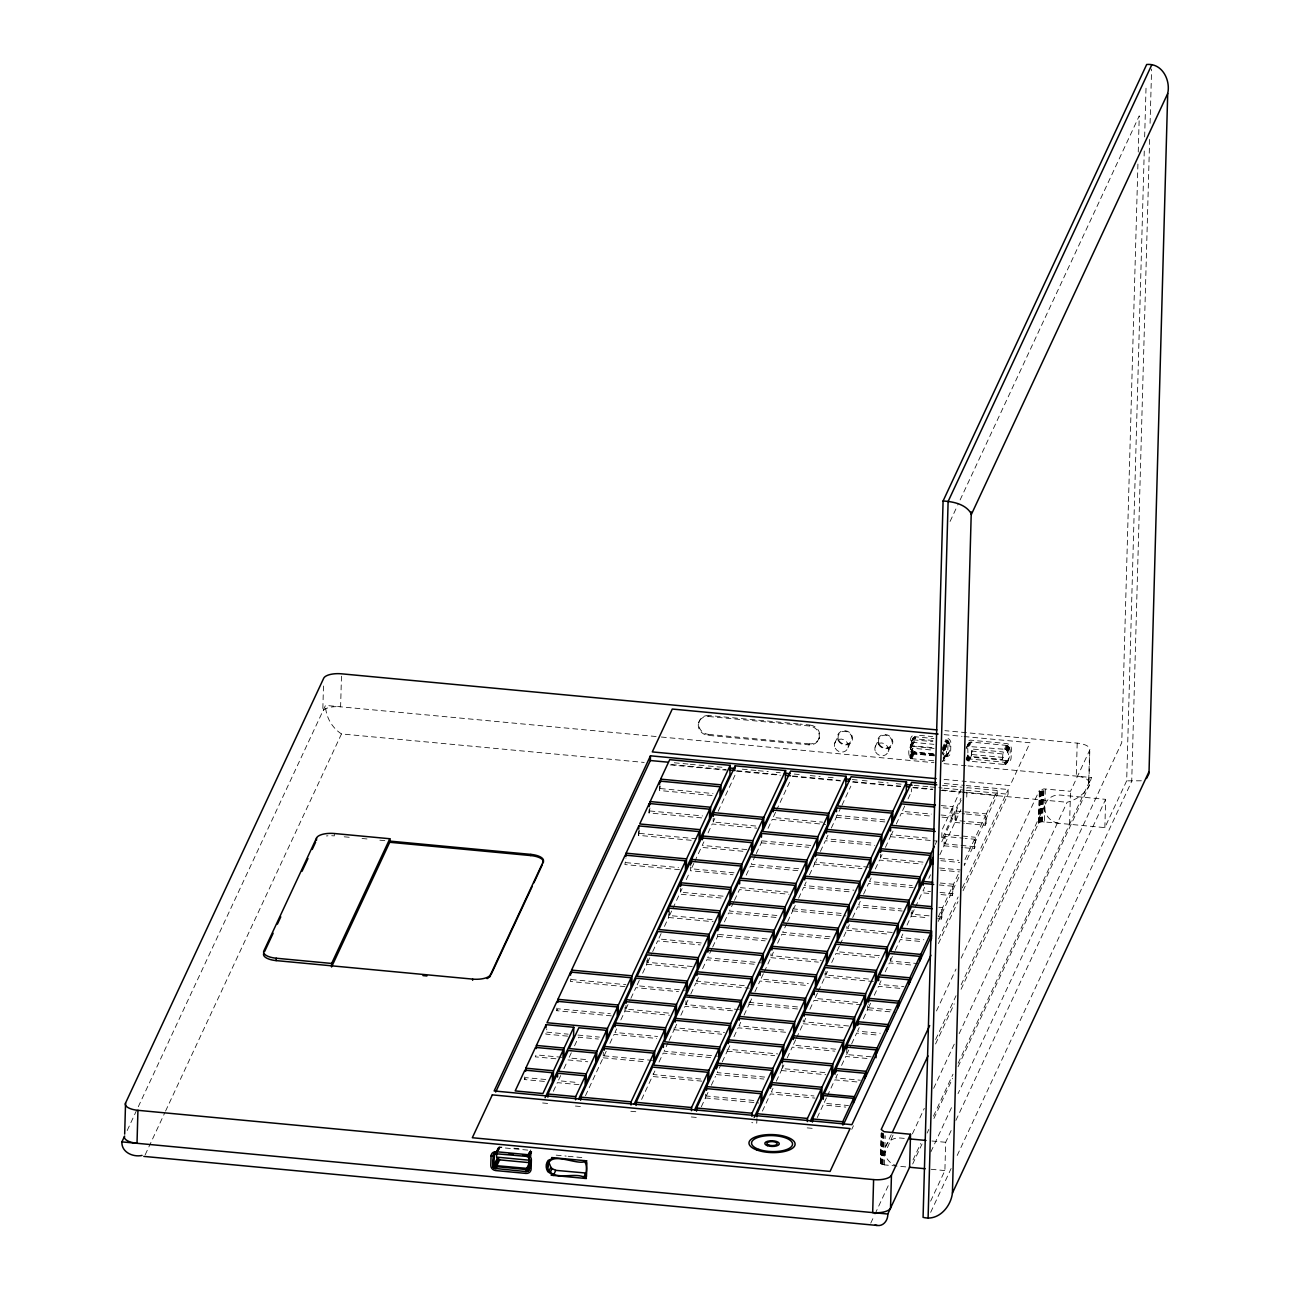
<?xml version="1.0" encoding="UTF-8"?>
<svg xmlns="http://www.w3.org/2000/svg" width="1290" height="1290" viewBox="0 0 1290 1290"><rect width="100%" height="100%" fill="white"/><g stroke="black" fill="none" stroke-linecap="round" stroke-linejoin="round"><path stroke-width="0.75" stroke-dasharray="5 3.75" d="M323.467 686.006L322.774 711.225A15.367 5.999 1.6 0 1 340.608 706.807L341.479 675.766M334.384 833.517L334.32 835.888A15.367 5.999 1.6 0 0 326.402 835.952M544.428 1081.423L524.627 1079.569L524.756 1074.844M531.077 1156.308L531.125 1151.18L529.755 1150.293L500.004 1147.503L498.472 1148.745M567.616 1036.144L545.831 1034.096L546.831 1029.001M611.363 1015.859L556.748 1010.715L556.828 1007.571M624.989 986.624L570.374 981.48L571.373 976.385M585.483 1095.694L603.156 1057.8L603.317 1052.14M652.514 1060.412L604.075 1055.849L604.172 1052.092M679.524 869.702L624.908 864.558L625.956 857.898M620.812 1019.971L624.973 1011.038L625.086 1007.264M668.526 1013.101L625.876 1009.086L625.989 1005.313M691.214 840.29L638.55 835.339L638.679 830.631M638.55 835.339L639.55 830.244M701.663 817.892L648.999 812.926L649.08 809.781M648.999 812.926L649.999 807.83M642.63 973.208L646.79 964.275L646.951 958.615M692.279 966.516L647.693 962.324L647.806 958.551M659.496 788.948L659.577 785.803M712.112 795.479L659.448 790.512L660.448 785.433M700.728 1079.021L653.208 1074.538L653.321 1070.781M664.431 926.43L668.607 917.496L668.704 913.739M712.144 919.577L669.51 915.561L669.623 911.788M669.123 1040.449L674.122 1029.726L674.219 1025.953M723.061 896.179L680.41 892.164L680.523 888.407M739.299 1009.602L685.861 1004.571L685.957 1000.798M690.521 866.961L690.408 870.734L733.059 874.749M744.265 985.657L696.761 981.174L696.874 977.417M701.292 1106.804L705.42 1097.951L705.517 1094.178M755.779 826.035L713.144 822.02L713.241 818.247M753.844 1100.483L706.323 1096L706.436 1092.227M712.66 947.086L717.659 936.363L717.772 932.589M722.239 1061.896L727.238 1051.189L727.334 1047.415M744.04 1015.133L749.055 1004.41L749.151 1000.637M797.462 1006.942L749.958 1002.459L750.054 998.702M756.295 853.545L761.293 842.838L761.406 839.064M756.924 1118.414L756.795 1123.122L751.764 1122.655M764.196 971.934L770.856 957.648L770.969 953.874M776.338 1081.23L781.337 1070.523L781.434 1066.749M824.874 1072.587L782.24 1068.572L782.353 1064.798M787.674 921.592L792.673 910.885L792.786 907.112M841.096 913.401L793.592 908.934L793.689 905.161M796.478 1038.047L803.154 1023.744L803.251 1019.987M809.491 874.83L814.49 864.106L814.603 860.349M818.295 991.268L824.971 976.981L825.068 973.208M868.509 979.045L825.874 975.03L825.971 971.257M831.308 828.067L836.307 817.344L836.404 813.571M840.113 944.506L846.772 930.219L846.885 926.446M871.218 1056.849L846.659 1054.527L846.82 1048.867M863.397 1018.649L867.557 1009.715L867.719 1004.055M891.148 1009.893L868.476 1007.764L868.573 1003.991M923.043 862.139L880.409 858.124L880.522 854.351M905.741 1166.886L884.424 1164.886L880.506 1163.499L881.102 1133.346M880.506 1163.499L881.328 1134.394M880.78 1163.741L881.65 1132.685M881.118 1163.967L881.989 1132.926M885.408 847.401L890.406 836.678L890.519 832.921M881.538 1164.193L882.408 1133.136M882.021 1164.386L882.892 1133.33M882.554 1164.548L883.424 1133.507M883.15 1164.693L883.956 1135.587M884.424 1164.886L885.23 1135.764M918.625 963.662L890.277 961.002L890.439 955.342M933.767 760.778L911.885 758.73C907.547 758.068 907.757 745.652 912.256 745.749L934.121 747.813M933.718 754.279L910.627 752.102L910.853 746.991L914.191 739.928L932.88 741.589M934.492 755.843L914.513 753.973C908.773 753.215 908.934 738.606 914.933 738.799L932.912 740.492M933.396 753.715L915.416 752.022C909.676 751.264 909.853 736.654 915.836 736.848L933.831 738.541M911.32 791.866L911.401 788.722M934.492 754.747L914.61 752.876C910.176 751.893 910.95 741.653 914.191 739.928M907.031 925.107L911.192 916.174L911.353 910.514M929.106 915.836L912.095 914.223L912.207 910.45M942.071 748.555L944.796 742.718C949.795 744.024 939.878 751.28 943.345 755.182C944.345 753.038 947.763 746.313 943.829 745.265M943.216 748.909C942.2 774.532 948.473 752.683 946.328 743.379M937.637 918.674L941.426 919.028L941.684 909.595L937.911 909.24M939.813 854.819L944.022 845.805L944.28 836.371L963.179 838.161M941.426 919.028L942.603 907.644L952.601 886.214L939.362 884.972M966.516 814.054L985.415 815.844L975.417 837.274L975.159 846.708L944.925 843.854L945.183 834.42L955.181 812.99L964.63 813.877M948.021 744.91L947.618 755.005L944.49 756.795L945.393 754.844C951.391 755.037 951.552 740.428 945.812 739.67L944.909 741.621L947.183 742.685L948.021 744.91L948.94 742.976M951.972 808.62L941.974 830.051L941.7 839.484L951.698 818.053L951.972 808.62L942.281 807.701M940.99 815.006L952.617 816.102L952.875 806.669L961.131 788.964M940.99 894.567L952.326 895.647L952.601 886.214M930.622 1201.151L944.893 1170.578L945.683 1142.295L951.633 1129.524M944.925 843.854L954.923 822.423L955.181 812.99M952.326 895.647L953.504 884.263L959.341 871.766M966.742 797.091L967 787.658L997.235 790.512L986.334 813.893L986.06 823.31L955.826 820.472L956.1 811.039L961.131 800.251M971.144 756.472L972.208 749.055L1003.249 751.973L1003.104 757.456L1002.201 759.407L971.144 756.472L972.208 749.055M964.807 847.756L974.256 848.643L974.514 839.226L965.065 838.339M966.258 823.488L985.157 825.261L985.415 815.844M974.514 839.226L964.404 860.881L964.275 865.59L997.106 795.221L997.235 790.512M1002.201 759.407L1003.249 751.973M969.258 742.476L967.436 746.378L1004.458 749.264C1010.199 750.022 1010.038 764.631 1004.039 764.438L969.032 761.132C965.533 760.536 970.306 756.472 967.726 753.941C968.693 750.861 965.42 741.96 971.273 742.072L1006.281 745.362C1013.101 747.378 1009.473 758.246 1007.055 762.938M963.066 890.761L1008.087 794.221L1008.216 789.512L966.258 785.562M961.066 989.285L1038.45 823.391L1039.369 790.415L1043.981 788.883L1070.506 791.302L1089.599 750.393A15.367 5.999 1.6 0 0 1077.198 743.121L944.909 730.656M1038.45 823.391L1039.772 789.915M1038.853 822.907L1040.095 789.706M1039.176 822.681L1040.498 789.496M1039.579 822.488L1040.966 789.319M1040.03 822.31L1041.482 789.174M1040.562 822.165L1042.062 789.045M1041.143 822.036L1042.675 788.964M1041.756 821.94L1043.32 788.899M1042.401 821.891L1043.981 788.883M1144.262 151.027L1126.67 780.853L1104.853 827.616L1044.384 821.924L1045.319 788.932M1069.587 824.294L1070.506 791.302M1077.198 743.121L1076.279 776.112A15.367 5.999 1.6 0 1 1088.679 783.369L1089.599 750.393M1088.905 782.595L1089.824 749.603M1104.853 827.616L1105.643 799.349L1060.299 795.075A15.367 13.948 25 0 0 1044.787 807.782A15.367 13.948 25 0 0 1059.509 823.343M1137.925 164.056L1121.752 742.653L958.035 1093.662M1138.248 152.01L1139.264 115.842L957.728 505.051M1144.649 136.934L1146.117 84.624M1149.632 139.433L1131.717 781.321L956.229 1157.549M1150.083 123.324L1151.599 68.999M968.032 765.905L1091.405 777.531L1089.389 785.191L957.696 1067.507M497.827 1148.648L499.053 1146.939L503.955 1147.262M912.562 743.717L914.094 742.476L933.912 744.33M946.473 754.65L944.441 755.682L941.716 761.535M127.178 1130.556L325.499 705.388L659.335 736.832M145.157 1154.84L164.717 1112.931M165.555 1111.109L341.495 733.929L644.162 762.438M524.627 1079.569L525.53 1077.618L547.315 1079.665M556.748 1010.715L557.651 1008.764L610.315 1013.73M495.908 1152.309L498.117 1147.6M495.537 1153.26L498.617 1147.132M496.102 1152.857L499.053 1146.939M497.666 1150.341L499.198 1146.907M497.924 1150.18L499.327 1147.52M497.263 1152.728L499.988 1146.875M498.795 1150.1L500.004 1147.503M698.648 722.561L699.099 721.594M708.581 716.498L809.491 726.012A10.239 9.304 25 0 1 819.311 736.38A10.239 9.304 25 0 1 808.975 744.862L708.049 735.348A10.239 9.304 25 0 1 698.245 724.98A10.239 9.304 25 0 1 708.581 716.498L709.032 715.531L798.075 723.916M708.049 735.348L708.516 734.381A10.239 9.304 25 0 1 698.696 723.996A10.239 9.304 25 0 1 709.032 715.531M553.346 1091.308L557.377 1082.649L579.162 1084.697M560.715 1075.505L558.28 1080.697L578.081 1082.568M563.94 1068.572L567.181 1061.654M571.309 1052.769L568.89 1057.961L588.692 1059.832M574.55 1045.835L578.581 1037.176L598.383 1039.047M527.078 1155.534L530.593 1149.858L531.851 1151.857L529.803 1156.243M527.868 1155.711L530.593 1149.858M529.255 1153.05L530.738 1149.922M528.223 1155.888L530.948 1150.035M528.432 1156.034L531.158 1150.196M528.61 1156.211L531.335 1150.358M528.771 1156.388L531.496 1150.551M529.384 1155.727L531.722 1150.97M604.075 1055.849L606.574 1050.495M609.896 1043.352L614.072 1034.419L656.707 1038.434M616.636 1028.904L614.975 1032.468L657.61 1036.483M625.876 1009.086L630.052 1000.153M630.875 998.363L635.873 987.656L678.524 991.671M639.292 980.352L636.792 985.705L685.232 990.269M647.693 962.324L651.869 953.391M652.692 951.601L657.69 940.894L700.325 944.909M661.109 933.573L658.61 938.943L701.244 942.958M669.51 915.561L672.009 910.192M672.848 908.402L679.507 894.115L722.142 898.13M680.41 892.164L682.087 888.6M686.248 879.667L689.586 872.524M693.827 863.429L691.327 868.783L735.897 872.991M694.665 861.639L701.325 847.353L743.959 851.368M703.905 841.838L702.228 845.401L750.683 849.965M708.065 832.905L712.225 823.971L756.811 828.164M713.144 822.02L714.821 818.424M718.175 811.233L734.961 775.258M809.491 726.012L809.943 725.028L800.058 724.093M641.614 1099.402L652.305 1076.489L701.792 1081.149M653.208 1074.538L654.885 1070.974M659.045 1062.041L663.205 1053.108L710.726 1057.59M668.284 1042.223L664.124 1051.157L717.562 1056.204M676.686 1024.212L675.025 1027.775L724.512 1032.435M680.862 1015.278L685.022 1006.345L734.51 1011.005M685.861 1004.571L690.021 995.638M690.86 993.848L695.858 983.125L749.297 988.172M696.761 981.174L698.422 977.61M702.599 968.677L706.759 959.744L754.263 964.227M711.838 948.86L707.662 957.793L761.116 962.84M724.416 921.915L728.576 912.981L778.063 917.642M733.655 902.097L729.479 911.03L778.966 915.69M734.478 900.307L739.476 889.6L788.964 894.26M746.217 875.152L750.393 866.219L797.897 870.686M755.456 855.335L751.296 864.268L800.784 868.928M768.034 828.374L772.194 819.44L825.648 824.487M775.58 812.216L773.113 817.505L822.601 822.165M776.403 810.443L789.561 782.24M808.975 744.862L809.427 743.879A10.239 9.304 25 0 0 819.763 735.413A10.239 9.304 25 0 0 809.943 725.028M818.892 738.783L819.344 737.816M834.678 743.266L838.323 735.477M950.085 521.418L956.874 506.873M847.965 747.878L851.594 740.089M706.323 1096L708 1092.42M711.322 1085.277L715.499 1076.344M721.4 1063.686L717.24 1072.619L764.744 1077.086M729.801 1045.658L728.14 1049.238L777.628 1053.898M733.978 1036.725L738.138 1027.791L785.642 1032.274M740.718 1022.277L739.041 1025.856L786.561 1030.323M749.958 1002.459L751.619 998.895M754.956 991.752L759.955 981.029L807.459 985.512M763.357 973.724L760.858 979.078L808.379 983.561M773.436 952.133L771.775 955.696L821.262 960.357M777.596 943.2L781.772 934.266L829.276 938.733M786.836 923.382L782.675 932.315L830.18 936.798M793.592 908.934L795.253 905.354M798.591 898.211L803.589 887.504L851.094 891.971M806.153 881.973L804.492 885.553L853.98 890.213M817.07 858.592L815.393 862.171L868.847 867.202M820.392 851.448L825.39 840.725L874.878 845.385M827.97 835.211L826.31 838.79L873.814 843.257M841.225 806.798L837.21 815.393L884.714 819.876M842.031 805.089L850.852 786.174M875.088 747.104L878.716 739.299M888.181 751.651L891.809 743.846M911.804 740.589L913.014 738.025M911.643 741.492L913.514 737.477M912.917 739.202L913.836 737.267M913.256 739.025L914.175 737.09M913.626 738.896L914.529 736.945M910.095 747.523L913.417 740.283M913.949 738.831L914.852 736.88M910.885 745.991L913.82 740.041M910.74 747.62L913.368 742.492M914.933 738.799L915.836 736.848M912.256 745.749L914.981 739.912M910.853 746.991L914.094 742.476M910.627 752.102L912.433 748.2L933.605 750.2M911.401 750.667L912.304 748.732M911.498 751.602L912.401 749.651M911.595 751.909L912.514 749.974M911.772 752.264L912.675 750.312M909.837 756.553L912.562 750.716M909.918 757.311L912.885 750.651M910.079 757.665L913.143 750.957M910.208 757.859L913.433 751.231M910.369 758.052L913.094 752.215M910.546 758.23L913.771 751.473M910.74 758.375L914.126 751.667M910.966 758.488L913.82 752.699M913.53 753.747L914.433 751.812M911.885 758.73L914.61 752.876M914.513 753.973L915.416 752.022M762.406 1111.093L770.436 1093.904L815.006 1098.096M773 1088.373L771.339 1091.953L813.974 1095.968M782.24 1068.572L783.917 1064.992M787.239 1057.848L792.237 1047.141L834.872 1051.157M795.656 1039.821L793.157 1045.19L837.726 1049.383M805.718 1018.229L804.057 1021.809L848.626 1026.002M809.894 1009.296L814.054 1000.363L862.51 1004.926M817.473 993.058L814.974 998.412L857.608 1002.427M825.874 975.03L827.535 971.467M831.711 962.534L835.872 953.6L878.506 957.615M839.274 946.296L836.775 951.649L881.36 955.858M849.352 924.688L847.691 928.268L892.261 932.46M852.69 917.545L857.689 906.838L902.258 911.03M860.269 901.307L858.592 904.887L901.226 908.902M863.59 894.163L868.589 883.457L913.175 887.649M871.169 877.926L869.508 881.505L912.143 885.52M875.33 868.992L879.506 860.059L922.14 864.09M880.409 858.124L882.07 854.544M892.986 831.163L891.309 834.727L930.074 838.387M896.308 824.02L901.307 813.297L932.315 816.215M904.709 806.04L902.226 811.346L931.299 814.087M908.015 798.945L910.482 793.64M945.893 741.831L946.795 739.896M942.7 749.313L945.731 742.943M946.199 741.976L947.118 740.025M943.006 749.506L945.941 743.072M943.119 749.619L946.15 743.217M946.554 742.169L947.473 740.218M946.892 742.411L947.795 740.46M943.377 750.022L946.489 743.572M943.474 750.699L946.618 743.782M947.183 742.685L948.086 740.734M944.038 749.974L946.763 744.12M947.44 742.992L948.344 741.041M944.119 750.732L946.844 744.878M947.65 743.33L948.553 741.379M947.827 743.669L948.731 741.734M947.924 743.991L948.827 742.04M942.506 761.503L945.376 755.634M942.861 761.39L946.602 753.924M945.796 756.698L946.699 754.747M946.15 756.553L947.07 754.618M946.489 756.375L947.408 754.44M946.812 756.166L948.682 752.151M947.312 755.618L948.521 753.054M966.323 747.749L968.451 743.25M966.162 748.668L968.951 742.701M967.774 746.201L969.596 742.298M968.145 746.072L969.967 742.169M968.468 745.991L970.274 742.105M969.451 745.975L971.273 742.072M966.113 759.084L967.839 754.876M966.291 759.439L968.097 755.537M966.5 759.778L968.322 755.875M966.758 760.084L968.564 756.182M967.049 760.358L968.871 756.456M967.726 760.794L969.193 756.698M968.048 760.923L969.87 757.02L1005.861 760.536L1008.877 759.036M969.032 761.132L970.838 757.246M935.234 844.515L936.895 840.935M952.617 816.102L960.873 798.381M941.748 841.789L944.28 836.371M817.263 1117.559L823.133 1104.966L845.805 1107.11M826.455 1097.855L823.939 1103.24L848.498 1105.562M827.293 1096.049L834.84 1079.859L857.511 1082.004M837.42 1074.344L835.743 1077.908L860.317 1080.23M841.58 1065.411L845.74 1056.478L868.428 1058.606M846.659 1054.527L850.819 1045.593M851.658 1043.804L856.657 1033.096L879.329 1035.225M859.237 1027.566L857.56 1031.145L880.231 1033.274M868.476 1007.764L870.976 1002.394M874.298 995.251L878.474 986.334L901.146 988.462M881.038 980.803L879.377 984.383L903.935 986.689M885.214 971.87L889.374 962.937L912.046 965.081M890.277 961.002L894.454 952.068M895.292 950.279L900.291 939.555L922.963 941.7M902.855 934.041L901.194 937.604L923.866 939.749M912.095 914.223L914.594 908.87M915.432 907.08L922.092 892.793L929.655 893.502M924.672 887.278L923.011 890.842L930.558 891.551M928.832 878.345L930.509 874.765M955.826 820.472L960.873 809.685M1004.458 749.264L1006.281 745.362M1005.442 749.474L1007.264 745.588M1005.765 749.619L1007.571 745.717M1006.119 749.812L1007.942 745.91M1006.442 750.054L1008.264 746.152M1006.732 750.328L1008.554 746.426M1006.99 750.635L1008.812 746.733M1007.216 750.974L1009.022 747.071M1007.377 751.312L1009.199 747.426M1007.474 751.635L1009.296 747.732M1007.587 752.554L1009.393 748.668M1004.039 764.438L1005.861 760.536M1005.023 764.406L1006.845 760.503M1005.345 764.341L1007.168 760.439M1005.716 764.212L1007.538 760.31M1006.055 764.035L1007.877 760.132M1006.361 763.809L1009.135 757.843M938.362 916.739L941.684 909.595M938.217 921.463L959.196 876.474M974.256 848.643L975.159 846.708M985.157 825.261L986.06 823.31M938.556 938.878L958.099 896.985M962.34 887.875L1008.216 789.512M851.755 1129.379L853.448 1125.735M938.427 943.587L957.954 901.694M936.476 1010.973L956.035 969.048M961.131 958.115L1039.369 790.415M885.424 1147.132L891.39 1134.361M935.637 1039.498L956.051 995.719M961.163 984.77L1045.4 804.17M893.051 1135.119L880.328 1163.241M935.556 1043.965L954.261 1003.862M870.75 1223.178L874.152 1215.889M875.007 1214.067L888.6 1184.913M912.401 1133.894L924.301 1108.384M933.654 1088.341L954.89 1042.788M959.147 1033.677L1067.088 802.283C1076.36 799.848 1084.955 793.834 1089.389 785.191M913.014 1159.952L920.673 1143.537M933.444 1116.173L953.004 1074.215M958.115 1063.266L1091.405 777.531M912.675 1164.032L922.027 1144.004M927.123 1133.072L928.816 1129.427M933.912 1118.495L952.601 1078.424M930.88 1151.857L952.939 1104.579M955.89 1120.413L1105.643 799.349M930.67 1212.342L951.117 1168.514M1141.376 780.789L1126.67 780.853M1043.062 821.875L1044.384 821.924M944.103 734.639L962.082 736.348M964.082 736.525L1030.033 742.75L1010.038 785.61L962.066 781.095M919.544 735.348L932.767 736.606M971.289 751.006L1002.346 753.924M912.272 746.362L934.089 748.426M972.047 754.537L1003.104 757.456M708.516 734.381L809.427 743.879M934.137 755.634L915.239 753.844A5.128 4.644 25 0 1 910.337 748.668L910.595 739.235A5.128 4.644 25 0 1 914.449 735.042M661.335 737.025L933.96 762.696M943.99 763.648L966.033 765.728M944.087 779.402L960.066 780.901M944.264 783.481L964.259 785.368M942.587 785.368L961.969 787.19M674.315 762.777L688.312 764.099M690.311 764.293L706.291 765.792M708.291 765.986L722.287 767.308M742.266 769.179L756.263 770.501M758.262 770.694L768.26 771.63M776.241 772.388L780.24 772.758M794.237 774.081L802.235 774.838M810.233 775.58L820.214 776.532M828.212 777.273L836.21 778.031M852.19 779.531L860.188 780.289M862.188 780.482L870.186 781.224M878.184 781.982L888.165 782.933M896.163 783.675L902.162 784.239M914.159 785.368L928.139 786.69M930.138 786.884L942.135 788.013M944.135 788.19L964.114 790.077M966.113 790.27L1008.087 794.221M671.526 764.551L726.141 769.695M737.025 770.727L779.66 774.742M792.495 775.951L840 780.418M852.964 781.643L900.468 786.126M913.385 787.335L932.767 789.158M942.458 790.077L997.106 795.221M670.203 764.889L726.335 770.178M736.348 771.13L780.45 775.274M792.479 776.419L840.58 780.95M852.609 782.079L900.71 786.61M912.74 787.739L932.783 789.625M940.797 790.383L960.84 792.27M962.856 792.463L1067.088 802.283M941.249 805.573L952.875 806.669M956.1 811.039L986.334 813.893M660.367 788.577L713.015 793.527M942.006 817.134L951.698 818.053M954.923 822.423L964.372 823.31M836.307 817.344L885.795 822.004M945.183 834.42L975.417 837.274M649.902 810.975L702.566 815.941M890.406 836.678L936.927 841.064M944.022 845.805L962.904 847.578M762.197 840.887L811.7 845.547M939.846 858.576L958.744 860.349M761.293 842.838L808.798 847.304M940.829 860.688L959.728 862.478M639.453 833.388L697.971 838.903M939.588 867.993L960.373 869.96M940.555 870.121L959.454 871.895M814.49 864.106L861.994 868.589M940.281 883.021L953.504 884.263M625.827 862.623L678.492 867.573M940.007 892.438L953.245 893.696M344.22 836.807L352.138 837.565M362.038 838.484L369.956 839.242M379.857 840.177L385.791 840.725M740.396 887.649L787.9 892.116M938.814 907.289L942.603 907.644M938.556 916.722L942.329 917.077M911.192 916.174L928.203 917.77M792.673 910.885L846.127 915.916M846.772 930.219L889.423 934.234M668.607 917.496L713.176 921.705M718.578 934.412L768.066 939.072M717.659 936.363L765.18 940.845M770.856 957.648L818.376 962.13M824.971 976.981L873.411 981.545M646.79 964.275L689.424 968.29M571.276 979.529L625.892 984.673M867.557 1009.715L895.905 1012.376M749.055 1004.41L798.542 1009.07M803.154 1023.744L845.788 1027.759M624.973 1011.038L669.542 1015.23M674.122 1029.726L721.626 1034.209M546.75 1032.145L568.197 1034.161M577.952 1035.08L599.415 1037.112M727.238 1051.189L774.742 1055.655M781.337 1070.523L825.906 1074.715M603.156 1057.8L645.79 1061.815M561.876 1057.3L536.14 1054.881L535.237 1056.832L557.006 1058.88M567.987 1059.912L587.772 1061.783M716.321 1074.57L763.841 1079.037M705.42 1097.951L758.859 1102.982M542.639 1102.966L547.686 1103.434M575.404 1106.046L580.435 1106.514M630.826 1111.271L635.857 1111.738M691.295 1116.963L696.326 1117.43M807.185 1127.879L812.216 1128.347M904.274 1138.393L900.323 1138.022A15.367 13.948 25 0 0 884.988 1148.906A15.367 13.948 25 0 0 895.631 1165.45M931.88 1141.005L945.683 1142.295M931.09 1169.272L944.893 1170.578M513.904 1148.197L519.87 1148.761M556.2 1155.147L566.165 1156.082M568.148 1156.275L584.096 1157.775M341.495 733.929C331.965 727.85 325.628 716.708 325.499 705.388M967.629 757.81A5.128 4.644 25 0 0 970.661 759.068L1005.942 762.39A5.128 4.644 25 0 0 1011.102 758.149L1011.376 748.732A5.128 4.644 25 0 0 1006.458 743.54L971.193 740.218A5.128 4.644 25 0 0 967.597 741.266M945.473 756.698A5.128 4.644 25 0 0 950.633 752.457L950.907 743.04A5.128 4.644 25 0 0 945.989 737.848M838.307 740.702A7.675 6.966 25 0 0 851.4 741.927A7.675 6.966 25 0 0 845.16 730.704A7.675 6.966 25 0 0 838.307 740.702M838.871 740.444A7.031 6.386 25 0 0 850.868 741.573A7.031 6.386 25 0 0 845.144 731.301A7.031 6.386 25 0 0 838.871 740.444M875.636 752.006A6.934 6.305 25 0 0 887.456 753.118A6.934 6.305 25 0 0 881.812 742.976A6.934 6.305 25 0 0 875.636 752.006M879.264 744.217A6.934 6.305 25 0 0 891.1 745.33A6.934 6.305 25 0 0 885.44 735.187A6.934 6.305 25 0 0 879.264 744.217M835.243 748.248A7.031 6.386 25 0 0 847.224 749.377A7.031 6.386 25 0 0 841.499 739.106A7.031 6.386 25 0 0 835.243 748.248M878.619 744.491A7.675 6.966 25 0 0 891.712 745.733A7.675 6.966 25 0 0 885.472 734.51A7.675 6.966 25 0 0 878.619 744.491"/><path stroke-width="1.5" d="M124.678 1134.087L125.549 1103.047L323.693 678.25A15.367 5.999 1.6 0 1 341.528 673.815L936.879 729.898M125.549 1103.047A15.367 5.999 1.6 0 0 137.933 1110.319L137.014 1143.295A15.367 5.999 1.6 0 1 124.404 1136.812M389.757 841.096L530.835 854.383A15.367 5.999 1.6 0 1 543.235 861.656L490.506 974.676A15.367 5.999 1.6 0 1 472.672 979.11L276.157 960.599L276.221 958.228A15.367 5.999 1.6 0 1 263.837 950.972L316.55 837.952A15.367 5.999 1.6 0 1 334.384 833.517L389.822 838.742L389.725 842.273L331.546 966.984L331.643 963.453L389.822 838.742M316.485 840.306L316.55 837.952M472.64 980.287L472.672 979.11M490.506 974.676L490.474 975.853A15.367 5.999 1.6 0 1 489.265 977.32M492.764 1165.45L493.183 1155.356L494.989 1153.663L526.272 1156.388C532.012 1157.146 531.851 1171.755 525.852 1171.562L494.586 1168.401L492.764 1165.45L494.618 1152.502L493.183 1155.356M528.771 1156.388L528.868 1166.74L527.658 1168.45L496.892 1165.708C492.554 1165.047 492.764 1152.631 497.263 1152.728M496.666 1152.647L496.537 1157.13L529.255 1160.21L529.335 1157.227M543.235 861.656L543.203 862.833A15.367 5.999 1.6 0 0 530.803 855.576L530.835 854.383M525.707 1071.329L525.804 1068.185L535.495 1047.399L563.214 1050.012L562.94 1059.445L553.249 1080.23L553.507 1070.797L563.214 1050.012M536.317 1048.593L536.398 1045.448L546.105 1024.663L573.808 1027.275L573.55 1036.708L563.859 1057.494L564.117 1048.061L573.808 1027.275M546.009 1027.807L546.105 1024.663M547.863 1097.145L547.944 1094.001L557.635 1073.216L585.354 1075.828L585.096 1085.261L578.63 1099.112M547.621 1167.563C548.153 1149.6 574.614 1164.709 584.273 1161.855C587.45 1162.79 587.127 1176.77 583.838 1177.061C573.792 1172.03 551.926 1181.914 547.621 1167.563L549.524 1160.597L547.702 1164.499M552.604 1072.748L542.913 1093.533L515.194 1090.921L524.885 1070.136L552.604 1072.748L552.346 1082.181L545.073 1097.758M557.828 1002.475L557.909 999.331L570.631 972.063L631.1 977.756L630.842 987.173L618.12 1014.456L618.378 1005.039L631.1 977.756M557.538 1076.989L557.635 1073.216M570.551 975.192L570.631 972.063M571.454 973.257L571.551 970.112L625.182 855.141L685.635 860.833L685.377 870.266L631.745 985.238L632.019 975.804L685.635 860.833M575.566 1099.757L575.663 1096.613L585.354 1075.828M580.613 1100.241L580.693 1097.097L603.43 1048.383L653.804 1053.124L653.546 1062.557L634.196 1104.046M586.257 1073.877L585.999 1083.31L595.69 1062.525L595.964 1053.091L568.245 1050.495L558.554 1071.281L586.257 1073.877L595.964 1053.091M596.867 1051.157L596.609 1060.573L606.3 1039.788L606.558 1030.371L578.855 1027.759L569.148 1048.544L596.867 1051.157L606.558 1030.371M604.22 1050.205L604.333 1046.432L614.33 1025.002L664.721 1029.743L664.447 1039.16L654.449 1060.606L654.723 1051.173L664.721 1029.743M607.477 1028.42L607.203 1037.837L617.201 1016.407L617.475 1006.974L557.006 1001.282L547.008 1022.728L607.477 1028.42L617.475 1006.974M615.137 1026.808L615.233 1023.051L625.231 1001.604L675.621 1006.361L675.363 1015.778L665.366 1037.225L665.624 1027.791L675.621 1006.361M625.989 856.334L626.085 853.19L638.808 825.906L699.277 831.599L699.019 841.032L686.28 868.315L686.554 858.882L699.277 831.599M626.037 1003.427L626.15 999.669L636.147 978.223L686.538 982.98L686.264 992.397L676.266 1013.827L676.541 1004.41L686.538 982.98M631.004 1104.982L631.084 1101.837L653.804 1053.124M638.727 829.051L638.808 825.906M636.034 1105.449L636.131 1102.321L652.563 1067.072L708 1072.296L707.726 1081.713L694.584 1109.916M649.176 806.637L649.257 803.509L709.726 809.201L709.468 818.618L699.922 839.081L700.18 829.663L709.726 809.201M495.699 1092.05L650.337 760.519L650.466 755.811L936.266 782.724M650.079 804.702L650.176 801.558L659.706 781.095L720.175 786.787L719.917 796.22L710.371 816.667L710.629 807.25L720.175 786.787M659.625 784.239L659.706 781.095M660.528 782.288L660.625 779.144L669.72 759.665L730.172 765.357L729.914 774.774L720.82 794.269L721.094 784.836L730.172 765.357M663.366 1047.448L663.479 1043.691L718.901 1048.899L718.643 1058.332L708.645 1079.762L708.903 1070.345L718.901 1048.899M668.752 911.853L668.865 908.079L719.256 912.82L718.998 922.253L708.984 943.683L709.258 934.25L719.256 912.82M675.186 1022.115L675.283 1018.358L685.28 996.912L740.718 1002.137L740.444 1011.57L730.446 1033L730.721 1023.567L740.718 1002.137M680.572 886.52L680.685 882.747L690.682 861.317L741.073 866.058L740.799 875.475L730.801 896.921L731.075 887.488L741.073 866.058M687.441 981.029L687.183 990.446L697.181 969.016L697.438 959.583L647.048 954.842L637.05 976.272L687.441 981.029L697.438 959.583M690.569 865.074L690.682 861.317M691.488 863.139L691.585 859.366L701.583 837.919L751.973 842.676L751.715 852.093L741.718 873.54L741.976 864.106L751.973 842.676M691.472 1110.674L691.553 1107.53L708 1072.296M696.923 975.53L697.019 971.757L707.017 950.327L762.454 955.535L762.18 964.968L752.183 986.399L752.457 976.981L762.454 955.535M698.341 957.648L698.084 967.065L708.081 945.635L708.339 936.201L657.965 931.461L647.967 952.891L698.341 957.648L708.339 936.201M702.389 839.742L702.502 835.985L712.499 814.538L762.89 819.295L762.616 828.712M696.503 1111.158L696.6 1108.013L705.678 1088.518L761.116 1093.743L760.842 1103.176L754.231 1117.333M707.823 952.149L707.936 948.376L717.933 926.946L773.355 932.154L773.097 941.587L763.1 963.017L763.357 953.6L773.355 932.154M713.289 816.36L713.402 812.587L735.219 765.825L785.61 770.582L785.336 779.999L752.618 850.142L752.876 840.725L785.61 770.582M706.485 1090.34L706.597 1086.567L716.595 1065.137L772.017 1070.361L771.759 1079.778L761.761 1101.225L762.019 1091.792L772.017 1070.361M717.821 930.703L717.933 926.946M718.74 928.752L718.836 924.995L728.834 903.548L784.272 908.773L783.998 918.206L774 939.636L774.258 930.203L784.272 908.773M720.159 910.869L719.901 920.302L729.898 898.872L730.156 889.439L679.765 884.698L669.768 906.128L720.159 910.869L730.156 889.439M716.482 1068.91L716.595 1065.137M717.385 1066.959L717.498 1063.186L727.496 1041.756L782.917 1046.98L782.659 1056.397L772.662 1077.843L772.92 1068.41L782.917 1046.98M719.804 1046.964L719.546 1056.381L729.543 1034.951L729.801 1025.518L674.38 1020.293L664.382 1041.739L719.804 1046.964L729.801 1025.518M729.64 905.37L729.753 901.613L739.75 880.167L795.172 885.392L794.914 894.825L784.917 916.255L785.175 906.822L795.172 885.392M735.123 768.969L735.219 765.825M728.302 1043.578L728.399 1039.805L738.396 1018.374L793.834 1023.599L793.56 1033.016L783.562 1054.462L783.836 1045.029L793.834 1023.599M739.638 883.94L739.75 880.167M739.202 1020.196L739.315 1016.423L749.313 994.993L804.734 1000.218L804.476 1009.635L794.479 1031.065L794.737 1021.648L804.734 1000.218M741.54 1000.363L741.282 1009.78L751.28 988.35L751.538 978.933L696.116 973.708L686.119 995.138L741.54 1000.363L751.538 978.933M751.925 1116.366L752.022 1113.238L761.116 1093.743M761.455 837.178L761.552 833.405L816.989 838.629L816.715 848.046L806.718 869.492L806.992 860.059L816.989 838.629M763.535 826.761L763.793 817.344L713.402 812.587M760.116 975.369L760.213 971.612L815.651 976.82L815.377 986.253L805.379 1007.683L805.653 998.267L815.651 976.82M756.972 1116.85L757.053 1113.705L770.694 1084.471L821.085 1089.228L820.811 1098.645L810.394 1120.994M773.274 811.845L773.371 808.072L790.641 771.049L846.079 776.274L845.805 785.691L828.535 822.714L828.809 813.297L846.079 776.274M771.92 950.037L772.033 946.28L782.03 924.833L837.452 930.058L837.194 939.491L827.196 960.921L827.454 951.488L837.452 930.058M770.582 1088.244L770.694 1084.471M771.501 1086.293L771.597 1082.52L781.595 1061.09L831.986 1065.83L831.727 1075.263L821.73 1096.694L821.988 1087.276L831.986 1065.83M782.401 1062.912L782.514 1059.138L792.512 1037.708L842.902 1042.449L842.628 1051.882L832.631 1073.312L832.889 1063.895L842.902 1042.449M793.737 903.274L793.85 899.501L803.847 878.071L859.269 883.295L859.011 892.712L849.014 914.159L849.271 904.725L859.269 883.295M796.075 883.44L795.817 892.874L805.815 871.427L806.073 862.01L750.651 856.786L740.654 878.216L796.075 883.44L806.073 862.01M793.318 1039.53L793.415 1035.757L803.412 1014.327L853.803 1019.068L853.545 1028.501L843.547 1049.931L843.805 1040.514L853.803 1019.068M804.654 879.893L804.75 876.12L814.748 854.689L870.186 859.914L869.912 869.331L859.914 890.777L860.188 881.344L870.186 859.914M804.218 1016.149L804.315 1012.376L814.329 990.946L864.703 995.687L864.445 1005.12L854.448 1026.55L854.706 1017.117L864.703 995.687M807.363 1121.591L807.443 1118.446L821.085 1089.228M815.554 856.512L815.667 852.738L825.664 831.308L881.086 836.533L880.828 845.95L870.831 867.38L871.089 857.963L881.086 836.533M817.892 836.678L817.634 846.095L827.632 824.665L827.89 815.248L772.468 810.023L762.471 831.453L817.892 836.678L827.89 815.248M814.216 994.719L814.329 990.946M812.394 1122.074L812.49 1118.93L823.391 1095.549L853.625 1098.387L853.496 1103.095M816.554 974.885L816.296 984.302L826.293 962.872L826.551 953.439L771.13 948.214L761.132 969.661L816.554 974.885L826.551 953.439M826.471 833.13L826.568 829.357L836.565 807.927L891.987 813.135L891.729 822.569L881.731 843.999L881.989 834.582L891.987 813.135M823.294 1099.306L823.391 1095.549M836.468 811.684L836.565 807.927M838.371 928.107L838.097 937.54L848.094 916.11L848.369 906.677L792.931 901.452L782.933 922.898L838.371 928.107L848.369 906.677M835.001 1074.199L835.098 1070.442L865.332 1073.28L865.203 1077.988M835.904 1072.248L836.017 1068.491L846.014 1047.045L876.249 1049.899L876.023 1057.752M847.852 922.608L847.949 918.835L857.947 897.405L908.337 902.162L908.079 911.579L898.082 933.009L898.34 923.592L908.337 902.162M842.628 1124.912L842.725 1121.768L853.625 1098.387M846.82 1048.867L846.917 1045.11L856.915 1023.663L887.149 1026.518L887.02 1031.226M858.753 899.227L858.866 895.454L868.863 874.023L919.238 878.764L918.98 888.197L908.982 909.627L909.24 900.21L919.238 878.764M854.302 1101.386L854.432 1096.661L865.332 1073.28M857.721 1025.486L857.834 1021.712L867.831 1000.282L898.066 1003.136L897.921 1007.845M865.622 993.735L865.348 1003.168L875.346 981.722L875.62 972.305L825.229 967.564L815.232 988.995L865.622 993.735L875.62 972.305M868.75 877.797L868.863 874.023M869.654 875.846L869.766 872.072L879.764 850.642L930.155 855.383L929.88 864.816L919.883 886.246L920.157 876.829L930.155 855.383M866.122 1076.054L866.251 1071.329L876.249 1049.899M868.621 1002.104L868.734 998.331L878.732 976.901L908.966 979.755L908.837 984.463M876.523 970.354L876.265 979.787L886.262 958.341L886.52 948.924L836.13 944.167L826.132 965.613L876.523 970.354L886.52 948.924M880.57 852.464L880.667 848.691L890.664 827.261L935.25 831.453M878.635 980.674L878.732 976.901M877.023 1052.656L877.152 1047.948L887.149 1026.518M891.455 1175.19A15.367 5.999 1.6 0 1 873.604 1179.608L872.685 1212.6A15.367 5.999 1.6 0 0 890.519 1208.182L891.455 1175.19L910.53 1134.265L884.069 1131.701L881.215 1129.476L929.671 1025.566M887.439 946.973L887.165 956.406L897.163 934.96L897.437 925.543L847.046 920.786L837.049 942.232L887.439 946.973L897.437 925.543M890.568 831.034L890.664 827.261M892.906 811.2L892.648 820.617L906.273 791.383L906.531 781.966L851.11 776.741L837.468 805.976L892.906 811.2L906.531 781.966M887.923 1029.275L888.068 1024.566L898.066 1003.136M898.84 1005.894L898.969 1001.185L908.966 979.755M909.74 982.512L909.869 977.804L919.867 956.358L889.632 953.52L879.635 974.95L909.869 977.804M910.53 1134.265L909.611 1167.256L887.794 1214.019C888.133 1219.921 883.618 1226.548 877.119 1225.452L143.803 1156.388M919.738 961.082L919.867 956.358M920.657 959.131L920.786 954.423L930.783 932.976L900.549 930.138L890.552 951.569L920.786 954.423M923.172 885.182L923.269 881.425L933.267 859.979L933.17 863.752M934.395 846.288L931.058 853.432L930.8 862.865L933.299 857.511M930.558 940.829L930.783 932.976M943.087 500.988L923.076 1217.341C938.201 1221.42 950.811 1206.988 952.423 1193.073L971.273 511.937L970.806 512.969L971.386 514.42L1167.708 93.525C1170.739 80.157 1162.161 62.936 1146.681 64.5L943.087 500.988C953.1 501.633 964.936 503.938 970.806 512.969M931.477 938.894L931.686 931.025L901.452 928.187L911.45 906.757L932.235 908.708M928.107 1217.824L948.118 501.471L1151.712 64.968M1146.487 778.515L1148.987 773.597L1167.708 93.525M142.061 1155.437C133.192 1157.42 121.292 1152.276 121.905 1141.876L124.63 1136.039M264.611 951.504L273.125 933.267M277.366 924.156L280.769 916.868M302.021 871.298L307.971 858.527M312.228 849.417L315.631 842.128M491.329 974.031L532.141 886.536M533.85 882.892L542.348 864.655M650.466 755.811L494.135 1090.969L851.884 1124.67L930.912 955.261M649.257 803.509L639.711 823.955L700.18 829.663M493.022 1156.259L494.892 1152.244M492.861 1166.386L493.667 1163.499M492.974 1166.692L493.78 1164.435M493.135 1167.047L493.876 1164.741M494.844 1163.532L497.569 1157.694L499.617 1159.855L529.448 1162.661L526.723 1168.514M493.344 1167.369L494.038 1165.096M494.973 1164.418L497.666 1158.436M493.602 1167.676L494.263 1165.418M495.086 1164.644L497.811 1158.791M493.909 1167.95L494.522 1165.725M495.215 1164.838L497.94 1159.001M495.553 1165.209L498.101 1159.178M494.231 1168.192L494.812 1165.999M495.747 1165.354L498.472 1159.5M494.586 1168.401L495.134 1166.241M498.698 1159.629L495.973 1165.467L498.827 1159.678M494.892 1168.53L495.812 1166.579L526.772 1169.611L529.593 1168.434L528.449 1170.675M496.892 1165.708L499.617 1159.855M495.876 1168.74L496.795 1166.789M525.852 1171.562L526.772 1169.611M527.513 1168.482L529.561 1164.096M527.658 1168.45L529.69 1164.08M528.078 1168.272L529.642 1165.209M526.836 1171.53L527.755 1169.579M528.449 1167.966L529.803 1165.047M527.159 1171.465L528.078 1169.514M527.529 1171.336L528.432 1169.385M527.868 1171.159L529.077 1168.982M668.865 908.079L658.868 929.51L709.258 934.25M548.96 1171.127L550.782 1167.224L549.443 1163.677M550.25 1172.481L552.072 1168.595L550.782 1167.224M553.958 1174.255L555.764 1170.352L586.353 1173.078M583.838 1177.061L585.66 1173.174M585.16 1175.98L586.386 1173.384M762.745 824.004L763.664 822.053M663.479 1043.691L653.482 1065.121L708.903 1070.345M761.552 833.405L751.554 854.835L806.992 860.059M760.213 971.612L750.216 993.042L805.653 998.267M835.098 1070.442L824.197 1093.823L854.432 1096.661M843.418 1124.687L931.557 935.75M892.245 1132.539L927.978 1055.913M952.423 1193.073L1148.761 772.162M554.152 1157.791L548.137 1160.419A11.255 10.207 25 0 0 547.815 1171.707L553.668 1175.464M938.104 734.075L672.284 709.049L652.288 751.909L936.088 778.644M936.766 784.82L911.579 782.433L902.484 801.928L935.427 805.024M650.337 760.519L668.317 762.213M730.285 768.05L734.284 768.437M784.239 773.129L790.238 773.694M846.208 778.966L850.191 779.354M906.161 784.626L912.159 785.191M730.043 770.066L735.09 770.533M785.481 775.29L790.512 775.758M845.934 780.982L849.304 781.305M906.402 786.674L909.773 786.997M660.625 779.144L721.094 784.836M934.524 806.976L901.581 803.88L891.583 825.31L934.218 829.325M773.371 808.072L828.809 813.297M650.176 801.558L710.629 807.25M826.568 829.357L881.989 834.582M880.667 848.691L931.058 853.432M702.502 835.985L752.876 840.725M815.667 852.738L871.089 857.963M869.766 872.072L920.157 876.829M626.085 853.19L686.554 858.882M691.585 859.366L741.976 864.106M923.269 881.425L932.718 882.312M933.702 884.44L922.366 883.36L912.369 904.806L931.251 906.58M804.75 876.12L860.188 881.344M389.725 842.273L530.803 855.576M858.866 895.454L909.24 900.21M680.685 882.747L731.075 887.488M793.85 899.501L849.271 904.725M729.753 901.613L785.175 906.822M847.949 918.835L898.34 923.592M718.836 924.995L774.258 930.203M772.033 946.28L827.454 951.488M707.936 948.376L763.357 953.6M697.019 971.757L752.457 976.981M571.551 970.112L632.019 975.804M868.734 998.331L898.969 1001.185M276.221 958.228L331.643 963.453M422.959 975.595L426.925 975.982M804.315 1012.376L854.706 1017.117M626.15 999.669L676.541 1004.41M857.834 1021.712L888.068 1024.566M557.909 999.331L618.378 1005.039M739.315 1016.423L794.737 1021.648M675.283 1018.358L730.721 1023.567M793.415 1035.757L843.805 1040.514M615.233 1023.051L665.624 1027.791M846.917 1045.11L877.152 1047.948M728.399 1039.805L783.836 1045.029M782.514 1059.138L832.889 1063.895M604.333 1046.432L654.723 1051.173M836.017 1068.491L866.251 1071.329M536.398 1045.448L564.117 1048.061M717.498 1063.186L772.92 1068.41M771.597 1082.52L821.988 1087.276M525.804 1068.185L553.507 1070.797M706.597 1086.567L762.019 1091.792M547.944 1094.001L575.663 1096.613M580.693 1097.097L631.084 1101.837M636.131 1102.321L691.553 1107.53M696.6 1108.013L752.022 1113.238M757.053 1113.705L807.443 1118.446M812.49 1118.93L842.725 1121.768M909.773 1138.925L925.962 1140.441M909.402 1167.24L925.172 1168.724M137.933 1110.319L873.604 1179.608M551.636 1157.549L586.902 1160.871M509.195 1153.857L513.162 1154.227M523.111 1155.163L527.078 1155.534M551.136 1175.222L586.418 1178.544M121.905 1141.876L887.794 1214.019M875.039 1225.049L877.119 1225.452M552.072 1168.595L555.764 1170.352M488.281 977.981A15.367 5.999 1.6 0 1 487.088 978.594M276.157 960.599A15.367 5.999 1.6 0 1 263.757 953.326M584.386 1160.629A2.564 2.322 25 0 1 586.837 1163.225L586.482 1176.19A2.564 2.322 25 0 1 583.902 1178.302M491.055 1155.953L490.797 1165.386A5.128 4.644 25 0 0 495.699 1170.562L525.933 1173.416A5.128 4.644 25 0 0 531.109 1169.175L531.367 1159.758A5.128 4.644 25 0 0 526.465 1154.566L496.231 1151.712A5.128 4.644 25 0 0 491.055 1155.953M492.312 1094.871L472.317 1137.732L830.067 1171.433L850.062 1128.573L492.312 1094.871M767.356 1145.649A7.256 2.838 1.6 0 0 779.192 1144.262A7.256 2.838 1.6 0 0 769.598 1140.876A7.256 2.838 1.6 0 0 767.356 1145.649M768.743 1145.052A5.128 2 1.6 0 0 777.08 1144.069A5.128 2 1.6 0 0 770.307 1141.666A5.128 2 1.6 0 0 768.743 1145.052M757.166 1150.116A23.043 8.998 1.6 0 0 794.721 1145.73A23.043 8.998 1.6 0 0 764.244 1134.926A23.043 8.998 1.6 0 0 757.166 1150.116M758.826 1149.39A20.495 7.998 1.6 0 0 792.205 1145.488A20.495 7.998 1.6 0 0 765.115 1135.893A20.495 7.998 1.6 0 0 758.826 1149.39"/></g></svg>
